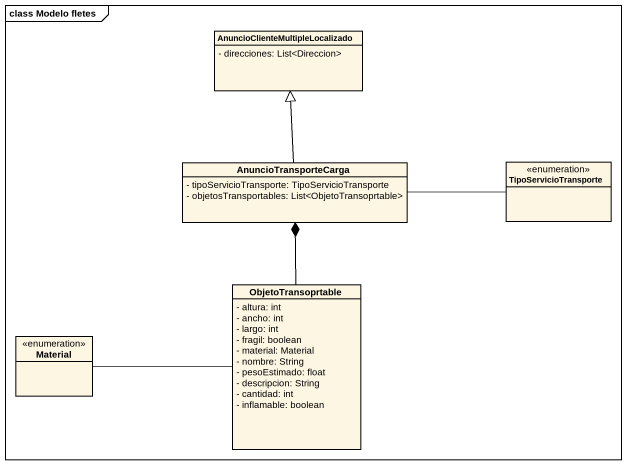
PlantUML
@startuml
mainframe class Modelo fletes
hide circle
hide empty members
skinparam classAttributeIconSize 0
class "AnuncioClienteMultipleLocalizado" as AnuncioClienteMultipleLocali {
  - direcciones: List<Direccion>
}
class AnuncioTransporteCarga {
  - tipoServicioTransporte: TipoServicioTransporte
  - objetosTransportables: List<ObjetoTransoprtable>
}
enum TipoServicioTransporte
class ObjetoTransoprtable {
  - altura: int
  - ancho: int
  - largo: int
  - fragil: boolean
  - material: Material
  - nombre: String
  - pesoEstimado: float
  - descripcion: String
  - cantidad: int
  - inflamable: boolean
}
enum Material
AnuncioTransporteCarga -up-|> AnuncioClienteMultipleLocali
AnuncioTransporteCarga -right- TipoServicioTransporte
ObjetoTransoprtable -up-* AnuncioTransporteCarga
ObjetoTransoprtable -left- Material
@enduml
